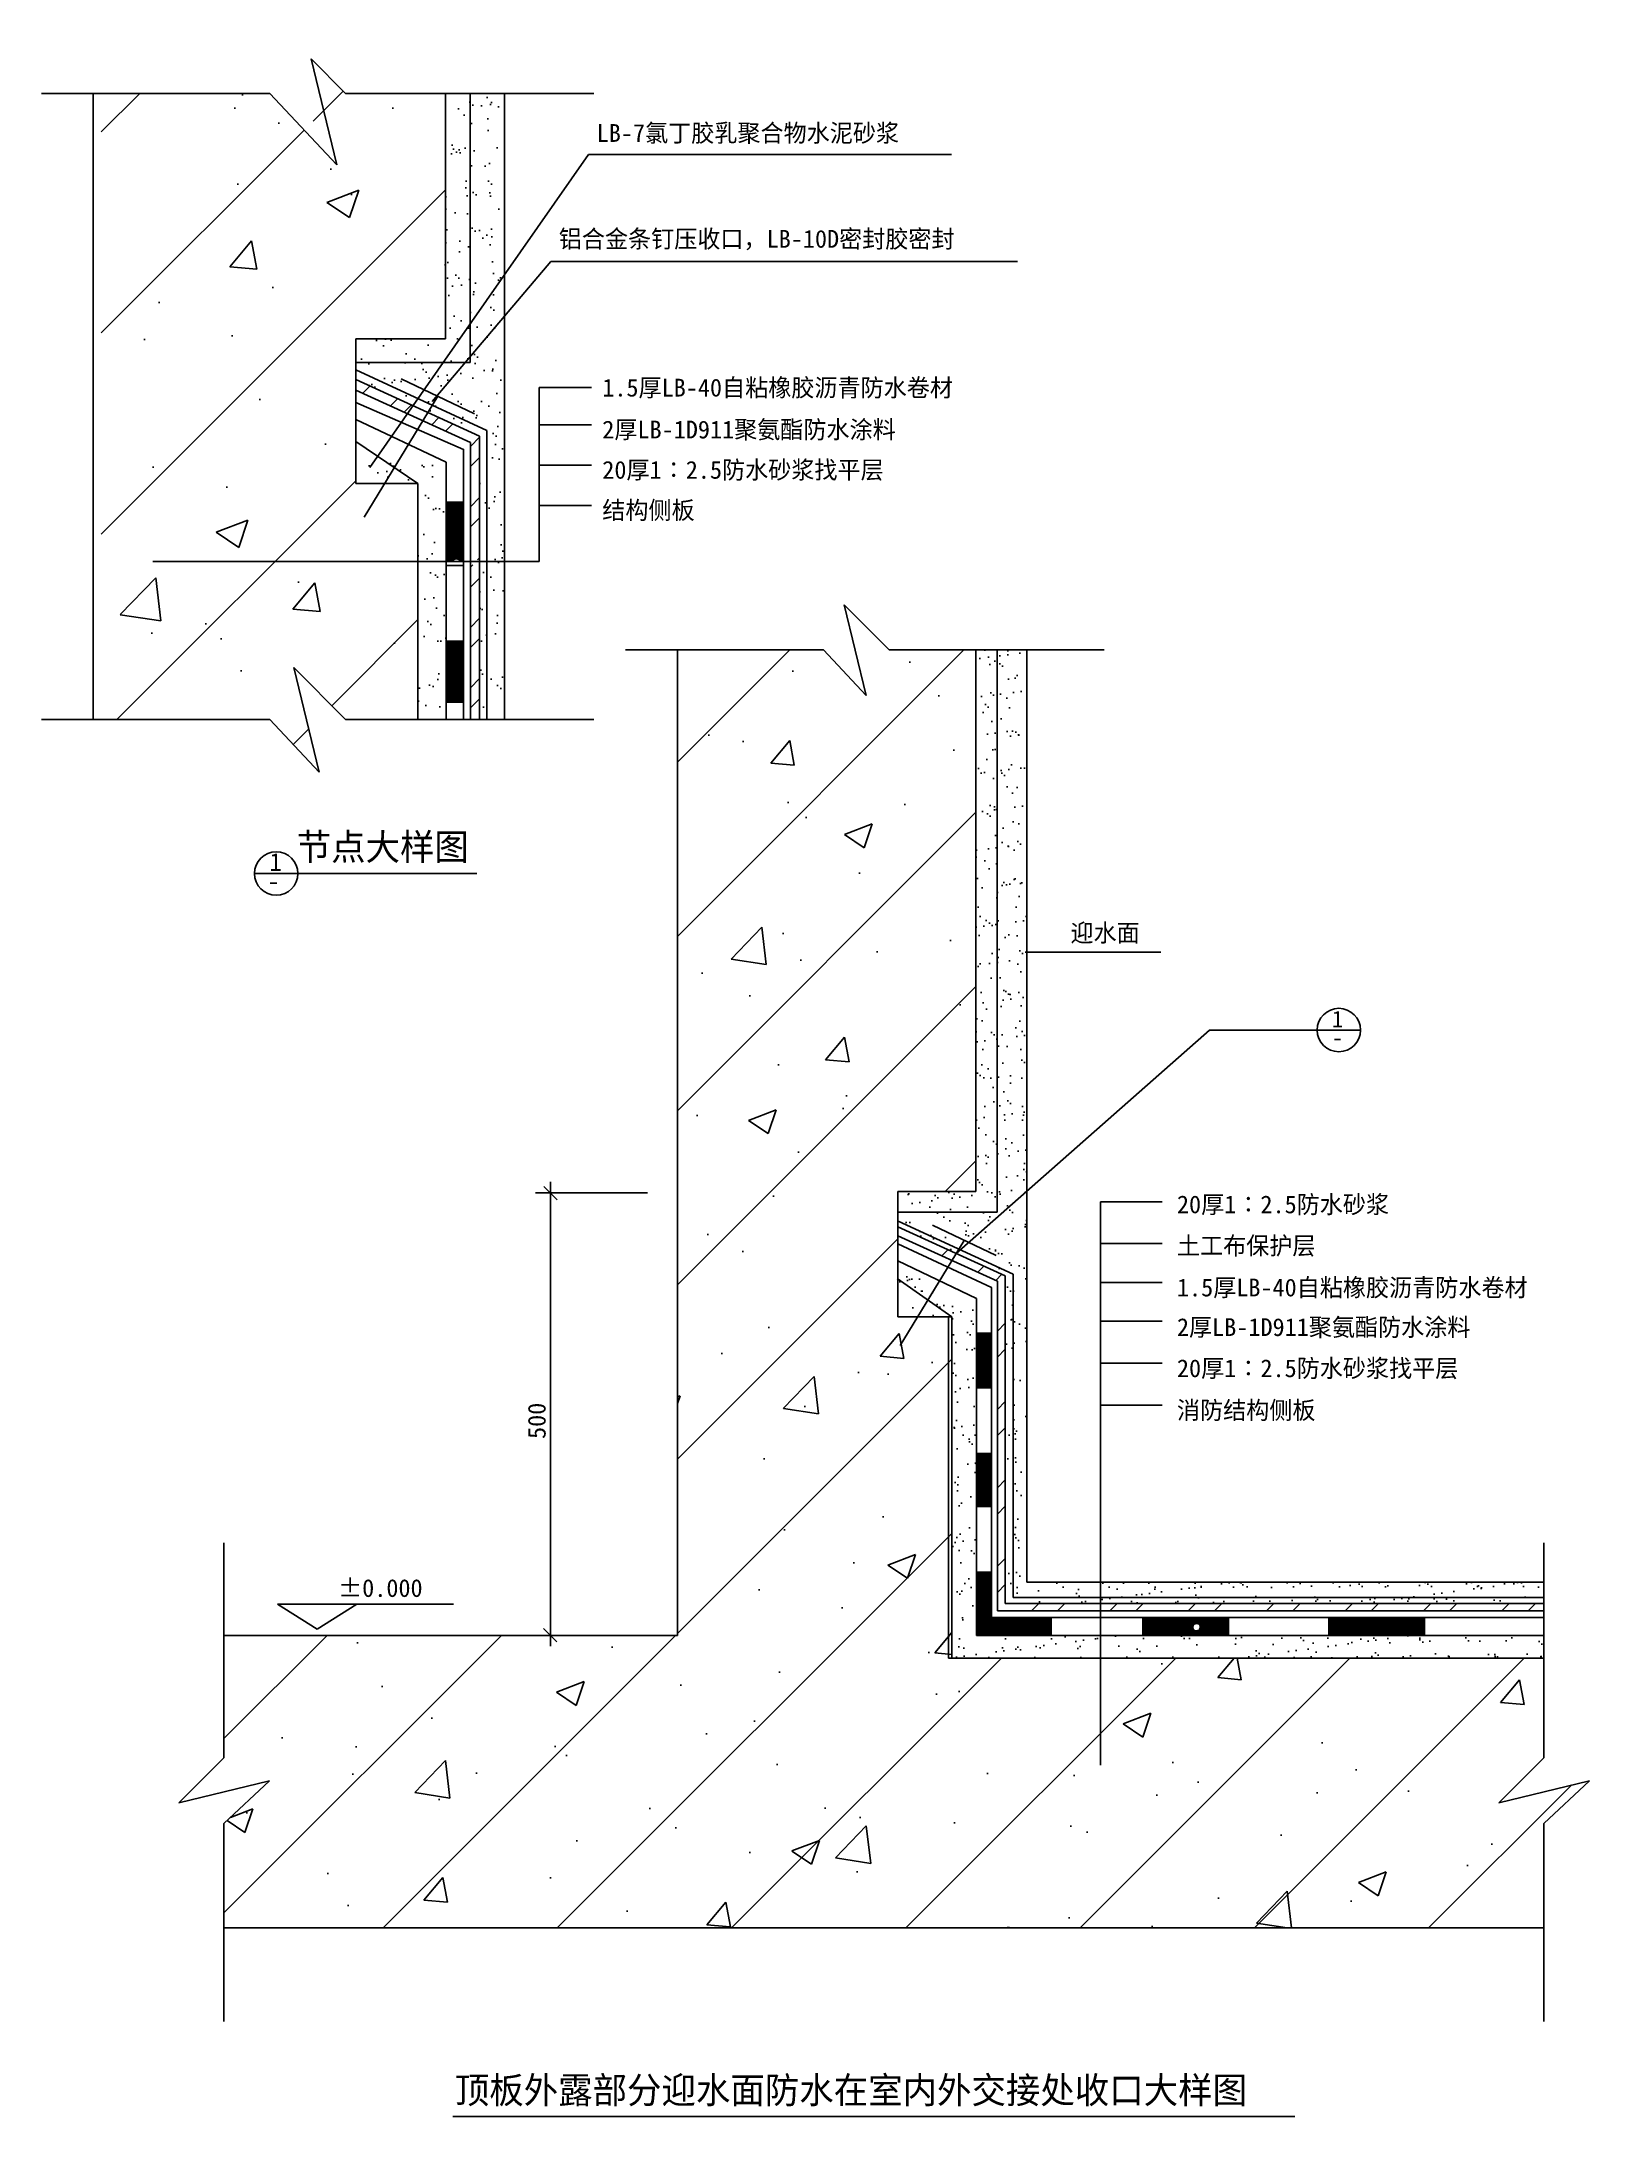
# Model space of a CAD drawing. Header units: metres. Extents: x 319 to 1356, y 6843 to 8233.
import ezdxf

# ---------------------------------------------------------------- set-up
doc = ezdxf.new("R2010")
doc.units = ezdxf.units.M
for name, color, linetype in [('填充', 5, 'Continuous'), ('墙体', 7, 'Continuous'), ('标注', 3, 'Continuous')]:
    doc.layers.add(name, color=color, linetype=linetype)

# ---------------------------------------------------------------- blocks, each defined once
blk = doc.blocks.new('_ARCHTICK')
at = {"color": 6, "linetype": 'ByBlock'}
blk.add_lwpolyline([(-0.46, -0.46), (0.43, 0.43)], dxfattribs=at)
at = {"layer": '墙体', "color": 1}
blk.add_line((-0.73, 0), (0.73, 0), dxfattribs=at)

msp = doc.modelspace()

# ---------------------------------------------------------------- hatches: boundary and pattern name
at = {"layer": '填充'}
h = msp.add_hatch(dxfattribs=at)
h.set_pattern_fill('ANSI31', scale=30)
h.paths.add_polyline_path([(529.65, 8033.43), (589.89, 8033.43), (589.89, 8197.8), (522.79, 8197.8), (488.2, 8232.62), (505.16, 8162.56), (472.03, 8197.8), (359.24, 8197.8), (359.24, 7778.39), (472.03, 7778.39), (505.16, 7743.15), (488.2, 7813.2), (522.79, 7778.39), (571.35, 7778.39), (571.35, 7936.42), (529.65, 7936.42)])
h = msp.add_hatch(dxfattribs=at)
h.set_pattern_fill('AR-CONC', scale=1.2)
h.paths.add_polyline_path([(529.65, 7936.42), (529.65, 8033.43), (589.89, 8033.43), (589.89, 8197.8), (522.79, 8197.8), (488.2, 8232.62), (505.16, 8162.56), (472.03, 8197.8), (359.24, 8197.8), (359.24, 7778.39), (472.03, 7778.39), (505.16, 7743.15), (488.2, 7813.2), (522.79, 7778.39), (571.35, 7778.39), (571.35, 7936.42)])
h = msp.add_hatch(dxfattribs=at)
h.set_pattern_fill('AR-SAND', scale=0.45)
h.paths.add_polyline_path([(590.29, 7950.79), (556.16, 7950.79), (547.42, 7936.42), (571.35, 7936.42), (571.35, 7778.39), (590.29, 7778.39)])
h.paths.add_polyline_path([(556.16, 7950.79), (529.65, 7950.79), (529.65, 7936.42), (547.42, 7936.42)])
h.paths.add_polyline_path([(606.3, 8197.8), (589.89, 8197.8), (589.89, 8033.43), (529.65, 8033.43), (529.65, 8017.51), (606.3, 8017.51)])
h.paths.add_polyline_path([(629.23, 8197.8), (606.3, 8197.8), (606.3, 8017.51), (529.65, 8017.51), (529.65, 8006.09), (612.63, 7968.28), (612.63, 7778.39), (629.23, 7778.39)])
h = msp.add_hatch(dxfattribs=at)
h.set_pattern_fill('ANSI32', scale=3)
h.paths.add_polyline_path([(612.63, 7968.28), (578.02, 7984.05), (574.67, 7978.56), (606.51, 7964.06), (606.51, 7884.3), (607.68, 7884.3, -0.72), (611.93, 7884.3), (612.63, 7884.3)])
h.paths.add_polyline_path([(612.63, 7884.3), (611.93, 7884.3, -0.08), (612.04, 7883.59, -1), (607.56, 7883.59, -0.08), (607.68, 7884.3), (606.51, 7884.3), (606.51, 7778.39), (612.63, 7778.39)])
h.paths.add_polyline_path([(529.65, 8006.09), (529.65, 7999.07), (574.67, 7978.56), (578.02, 7984.05)])
h = msp.add_hatch(dxfattribs=at)
h.set_pattern_fill('SOLID')
h.paths.add_polyline_path([(601.96, 7830.89), (590.29, 7830.89), (590.29, 7789.95), (601.96, 7789.95)])
h.paths.add_polyline_path([(601.96, 7923.92), (590.29, 7923.92), (590.29, 7884.3), (594.87, 7884.3, -0.72), (599.12, 7884.3), (601.96, 7884.3)])
h = msp.add_hatch(dxfattribs=at)
h.set_pattern_fill('AR-CONC', scale=1.04)
h.paths.add_polyline_path([(1325.65, 7082.71), (1325.65, 7149.62), (929.05, 7149.62), (929.05, 7378.17), (892.9, 7378.17), (892.9, 7462.24), (945.11, 7462.24), (945.11, 7825), (886.96, 7825), (856.99, 7855.16), (871.69, 7794.45), (842.97, 7825), (745.22, 7825), (745.22, 7164.85), (441.32, 7164.85), (441.32, 7082.71), (411.15, 7052.74), (471.86, 7067.44), (441.32, 7038.72), (441.32, 6968.84), (1325.65, 6968.84), (1325.65, 7038.72), (1356.19, 7067.44), (1295.48, 7052.74)])
h = msp.add_hatch(dxfattribs=at)
h.set_pattern_fill('ANSI31', scale=26)
h.paths.add_polyline_path([(1325.65, 7149.62), (929.05, 7149.62), (929.05, 7378.17), (892.9, 7378.17), (892.9, 7462.24), (945.11, 7462.24), (945.11, 7825), (886.96, 7825), (856.99, 7855.16), (871.69, 7794.45), (842.97, 7825), (745.22, 7825), (745.22, 7164.85), (441.32, 7164.85), (441.32, 7082.71), (411.15, 7052.74), (471.86, 7067.44), (441.32, 7038.72), (441.32, 6968.84), (1325.65, 6968.84), (1325.65, 7038.72), (1356.19, 7067.44), (1295.48, 7052.74), (1325.65, 7082.71)])
h = msp.add_hatch(dxfattribs=at)
h.set_pattern_fill('AR-SAND', scale=0.39)
h.paths.add_polyline_path([(959.34, 7825), (945.11, 7825), (945.11, 7462.24), (892.9, 7462.24), (892.9, 7448.44), (959.34, 7448.44)])
h = msp.add_hatch(dxfattribs=at)
h.set_pattern_fill('AR-SAND', scale=0.39)
h.paths.add_polyline_path([(979.21, 7825), (959.34, 7825), (959.34, 7448.44), (892.9, 7448.44), (892.9, 7438.54), (964.82, 7405.78), (964.82, 7186.27), (1325.65, 7186.27), (1325.65, 7200.49), (979.21, 7200.49)])
h = msp.add_hatch(dxfattribs=at)
h.set_pattern_fill('ANSI32', scale=3.9)
h.paths.add_polyline_path([(964.82, 7405.78), (920.48, 7425.98), (917.84, 7421.1), (959.52, 7402.11), (959.52, 7181.36), (1325.65, 7181.36), (1325.65, 7186.27), (964.82, 7186.27)])
h = msp.add_hatch(dxfattribs=at)
h.set_pattern_fill('AR-SAND', scale=0.39)
h.paths.add_polyline_path([(1325.65, 7164.85), (1093.16, 7164.85), (1093.16, 7158.35, -0.39), (1095.21, 7156.11, -0.39), (1093.16, 7153.88), (1093.16, 7149.62), (1325.65, 7149.62)])
h.paths.add_polyline_path([(1093.16, 7158.35), (1093.16, 7164.85), (945.46, 7164.85), (945.46, 7390.62), (920.82, 7402.45), (906.03, 7378.17), (929.05, 7378.17), (929.05, 7149.62), (1093.16, 7149.62), (1093.16, 7153.88, -0.44), (1090.72, 7156.11, -0.44)])
h.paths.add_polyline_path([(920.82, 7402.45), (892.9, 7415.85), (892.9, 7378.17), (906.03, 7378.17)])
h = msp.add_hatch(dxfattribs=at)
h.set_pattern_fill('SOLID')
h.paths.add_polyline_path([(955.58, 7367.33), (945.46, 7367.33), (945.46, 7330.69), (955.58, 7330.69)])
h.paths.add_polyline_path([(955.58, 7286.71), (945.46, 7286.71), (945.46, 7251.22), (955.58, 7251.22)])
h.paths.add_polyline_path([(955.58, 7176.72), (955.58, 7207.14), (945.46, 7207.14), (945.46, 7164.85), (995.57, 7164.85), (995.57, 7176.72)])
h.paths.add_polyline_path([(1093.16, 7164.85), (1093.16, 7168.08, -0.44), (1090.72, 7170.32, -0.44), (1093.16, 7172.55), (1093.16, 7176.72), (1056.94, 7176.72), (1056.94, 7164.85)])
h.paths.add_polyline_path([(1114.43, 7164.85), (1114.43, 7176.72), (1093.16, 7176.72), (1093.16, 7172.55, -0.39), (1095.21, 7170.32, -0.39), (1093.16, 7168.08), (1093.16, 7164.85)])
h.paths.add_polyline_path([(1181.6, 7176.72), (1181.6, 7164.85), (1245.55, 7164.85), (1245.55, 7176.72)])

# ---------------------------------------------------------------- linework, layer by layer
for p, q in [((522.79, 8197.8), (499.73, 8221.01)), ((499.73, 8221.01), (516.91, 8150.07)), ((472.03, 8197.8), (319.16, 8197.8)), ((516.91, 8150.07), (472.03, 8197.8)), ((689.07, 8197.8), (522.79, 8197.8)), ((886.96, 7825), (856.99, 7855.16)), ((856.99, 7855.16), (871.69, 7794.45)), ((522.79, 7778.39), (488.2, 7813.2)), ((488.2, 7813.2), (505.16, 7743.15)), ((842.97, 7825), (710.49, 7825)), ((871.69, 7794.45), (842.97, 7825)), ((1031.07, 7825), (886.96, 7825)), ((472.03, 7778.39), (319.16, 7778.39)), ((505.16, 7743.15), (472.03, 7778.39)), ((689.07, 7778.39), (522.79, 7778.39)), ((490.94, 7675.25), (610.77, 7675.25)), ((441.32, 7226.82), (441.32, 7082.71)), ((1325.65, 7226.82), (1325.65, 7082.71)), ((441.32, 7082.71), (411.15, 7052.74)), ((1325.65, 7082.71), (1295.48, 7052.74)), ((411.15, 7052.74), (471.86, 7067.44)), ((471.86, 7067.44), (441.32, 7038.72)), ((1295.48, 7052.74), (1356.19, 7067.44)), ((1356.19, 7067.44), (1325.65, 7038.72)), ((441.32, 7038.72), (441.32, 6906.24)), ((1325.65, 7038.72), (1325.65, 6906.24)), ((594.67, 6842.52), (1158.72, 6842.52))]:
    msp.add_line(p, q)
for centre in [(476.42, 7675.22), (1188.28, 7570.38)]:
    msp.add_circle(centre, 14.55)
for p, q in [((529.65, 8012.75), (617.5, 7972.01)), ((560.08, 8006.74), (609.31, 7983.29)), ((617.5, 7972.01), (617.5, 7778.39)), ((571.35, 7936.42), (529.65, 7964.74)), ((601.96, 7923.92), (590.29, 7923.92)), ((601.96, 7881.64), (590.29, 7881.64)), ((601.96, 7830.89), (590.29, 7830.89)), ((601.96, 7789.95), (590.29, 7789.95)), ((461.87, 7675.22), (490.96, 7675.22)), ((1173.73, 7570.38), (1202.83, 7570.38)), ((892.97, 7442.43), (970.02, 7406.84)), ((915.95, 7439.63), (958.61, 7419.31)), ((929.05, 7378.17), (892.42, 7403.86)), ((970.02, 7406.84), (970.02, 7190.17)), ((955.58, 7367.33), (945.46, 7367.33)), ((955.58, 7330.69), (945.46, 7330.69)), ((955.58, 7286.71), (945.46, 7286.71)), ((955.58, 7251.22), (945.46, 7251.22)), ((955.58, 7207.14), (945.46, 7207.14)), ((970.02, 7190.17), (1325.65, 7190.17)), ((995.57, 7176.72), (995.57, 7164.85)), ((1056.94, 7176.72), (1056.94, 7164.85)), ((1114.43, 7176.72), (1114.43, 7164.85)), ((1181.6, 7176.72), (1181.6, 7164.85)), ((1245.55, 7176.72), (1245.55, 7164.85))]:
    msp.add_line(p, q, dxfattribs=at)
for points in [[(584.69, 7995.02), (535.27, 7913.86)], [(937.28, 7429.47), (894.45, 7359.14)]]:
    msp.add_lwpolyline(points, dxfattribs=at)
at = {"layer": '墙体'}
for p, q in [((353.84, 7778.39), (353.84, 8197.8)), ((353.84, 8197.8), (353.84, 7778.39)), ((589.89, 8033.43), (589.89, 8197.8)), ((589.89, 8197.8), (589.89, 8033.43)), ((606.3, 8017.51), (606.3, 8197.8)), ((629.23, 7778.39), (629.23, 8197.8)), ((529.65, 8033.43), (529.65, 7936.42)), ((529.65, 8033.43), (589.89, 8033.43)), ((589.89, 8033.43), (529.65, 8033.43)), ((529.65, 8033.43), (529.65, 7936.42)), ((529.65, 8017.51), (606.3, 8017.51)), ((529.65, 8006.09), (612.63, 7968.28)), ((529.65, 7999.07), (606.51, 7964.06)), ((529.65, 7979.44), (590.29, 7950.79)), ((612.63, 7968.28), (612.63, 7778.39)), ((606.51, 7964.06), (606.51, 7778.39)), ((590.29, 7778.39), (590.29, 7950.79)), ((529.65, 7936.42), (571.35, 7936.42)), ((529.65, 7936.42), (571.35, 7936.42)), ((571.35, 7936.42), (571.35, 7778.39)), ((571.35, 7936.42), (571.35, 7778.39)), ((745.22, 7164.85), (745.22, 7825)), ((745.22, 7825), (745.22, 7164.85)), ((945.11, 7462.24), (945.11, 7825)), ((945.11, 7825), (945.11, 7462.24)), ((959.34, 7448.44), (959.34, 7825)), ((979.21, 7200.49), (979.21, 7825)), ((892.9, 7462.24), (892.9, 7378.17)), ((892.9, 7462.24), (945.11, 7462.24)), ((945.11, 7462.24), (892.9, 7462.24)), ((892.9, 7462.24), (892.9, 7378.17)), ((892.9, 7448.44), (959.34, 7448.44)), ((892.9, 7438.54), (964.82, 7405.78)), ((892.9, 7432.46), (959.52, 7402.11)), ((892.9, 7415.85), (945.46, 7390.62)), ((959.52, 7402.11), (959.52, 7181.36)), ((964.82, 7405.78), (964.82, 7186.27)), ((945.46, 7164.85), (945.46, 7390.62)), ((892.9, 7378.17), (929.05, 7378.17)), ((892.9, 7378.17), (926.7, 7378.17)), ((926.7, 7378.17), (926.7, 7149.62)), ((929.05, 7378.17), (929.05, 7149.62)), ((979.21, 7200.49), (1325.65, 7200.49)), ((959.52, 7181.36), (1325.65, 7181.36)), ((964.82, 7186.27), (1325.65, 7186.27)), ((441.32, 7164.85), (745.22, 7164.85)), ((745.22, 7164.85), (441.32, 7164.85)), ((945.46, 7164.85), (1325.65, 7164.85)), ((926.7, 7149.62), (1325.65, 7149.62)), ((929.05, 7149.62), (1325.65, 7149.62)), ((441.32, 6968.84), (1325.65, 6968.84))]:
    msp.add_line(p, q, dxfattribs=at)
for points in [[(601.96, 7778.39), (601.96, 7959.3), (529.65, 7990.77)], [(1325.65, 7176.72), (955.58, 7176.72), (955.58, 7397.99), (892.9, 7427.07)], [(441.32, 6968.84), (1325.65, 6968.84)]]:
    msp.add_lwpolyline(points, dxfattribs=at)
at = {"layer": '标注'}
for p, q in [((539.08, 7947.27), (685.69, 8156.83)), ((685.69, 8156.83), (928.85, 8156.83)), ((580.96, 7991.5), (660.41, 8085.3)), ((660.41, 8085.3), (972.95, 8085.3)), ((652.59, 8000.73), (687.56, 8000.73)), ((652.59, 7884.3), (652.59, 8000.73)), ((652.59, 7975.73), (687.56, 7975.73)), ((652.59, 7948.72), (687.56, 7948.72)), ((652.59, 7921.72), (687.56, 7921.72)), ((393.65, 7884.3), (652.59, 7884.3)), ((978.2, 7622.52), (1069.11, 7622.52)), ((931.97, 7420.75), (1101.71, 7570.38)), ((1101.71, 7570.38), (1174.4, 7570.38)), ((725.22, 7461.28), (650.09, 7461.28)), ((660.09, 7164.85), (660.09, 7461.28)), ((1028.69, 7077.95), (1028.69, 7455.39)), ((1028.69, 7455.39), (1069.92, 7455.39)), ((1028.69, 7427.31), (1069.92, 7427.31)), ((1028.69, 7401.3), (1069.92, 7401.3)), ((1028.69, 7401.3), (1069.92, 7401.3)), ((1028.69, 7375.3), (1069.92, 7375.3)), ((1028.69, 7347.21), (1069.92, 7347.21)), ((1028.69, 7319.13), (1069.92, 7319.13)), ((477.2, 7185.78), (595.1, 7185.78)), ((477.2, 7185.78), (503.85, 7169.03)), ((530.5, 7185.78), (503.85, 7169.03)), ((725.22, 7164.85), (650.09, 7164.85))]:
    msp.add_line(p, q, dxfattribs=at)

# ---------------------------------------------------------------- block references
at = {"layer": '标注', "xscale": 10, "yscale": 10, "zscale": 10}
for p, rotation in [((660.09, 7461.28), 90), ((660.09, 7164.85), 270)]:
    msp.add_blockref('_ARCHTICK', p, dxfattribs=dict(at, rotation=rotation))

# ---------------------------------------------------------------- texts
at = {"layer": '墙体'}
for s, height, p in [('节点大样图', 17.75, (490.1, 7684.17)), ('1', 12, (471.95, 7676.93)), ('-', 12, (470.52, 7664.14)), ('顶板外露部分迎水面防水在室内外交接处收口大样图', 17.75, (596.05, 6851.32))]:
    msp.add_text(s, height=height, dxfattribs=at).set_placement(p)
msp.add_text('500', height=11.9, rotation=90, dxfattribs=at).set_placement((656.87, 7296.42))
at = {"layer": '标注'}
for s, height, p in [('LB-7氯丁胶乳聚合物水泥砂浆', 11.9, (691.1, 8165.37)), ('铝合金条钉压收口，LB-10D密封胶密封', 11.9, (665.69, 8094.46)), ('1.5厚LB-40自粘橡胶沥青防水卷材', 11.9, (694.83, 7994.78)), ('2厚LB-1D911聚氨酯防水涂料', 11.9, (694.83, 7966.72)), ('20厚1∶2.5防水砂浆找平层', 11.9, (694.83, 7939.71)), ('结构侧板', 11.9, (694.83, 7912.71)), ('迎水面', 11.9, (1008.48, 7629.55)), ('1', 11, (1183.64, 7572.21)), ('-', 11, (1183.57, 7559.78)), ('20厚1∶2.5防水砂浆', 11.9, (1079.8, 7447.62)), ('土工布保护层', 11.9, (1079.8, 7419.96)), ('1.5厚LB-40自粘橡胶沥青防水卷材', 11.9, (1079.8, 7391.93)), ('2厚LB-1D911聚氨酯防水涂料', 11.9, (1079.8, 7365.4)), ('20厚1∶2.5防水砂浆找平层', 11.9, (1079.8, 7337.84)), ('消防结构侧板', 11.9, (1079.8, 7309.76)), ('±0.000', 11.9, (517.8, 7190.6))]:
    msp.add_text(s, height=height, dxfattribs=at).set_placement(p)

doc.saveas('drawing.dxf')
